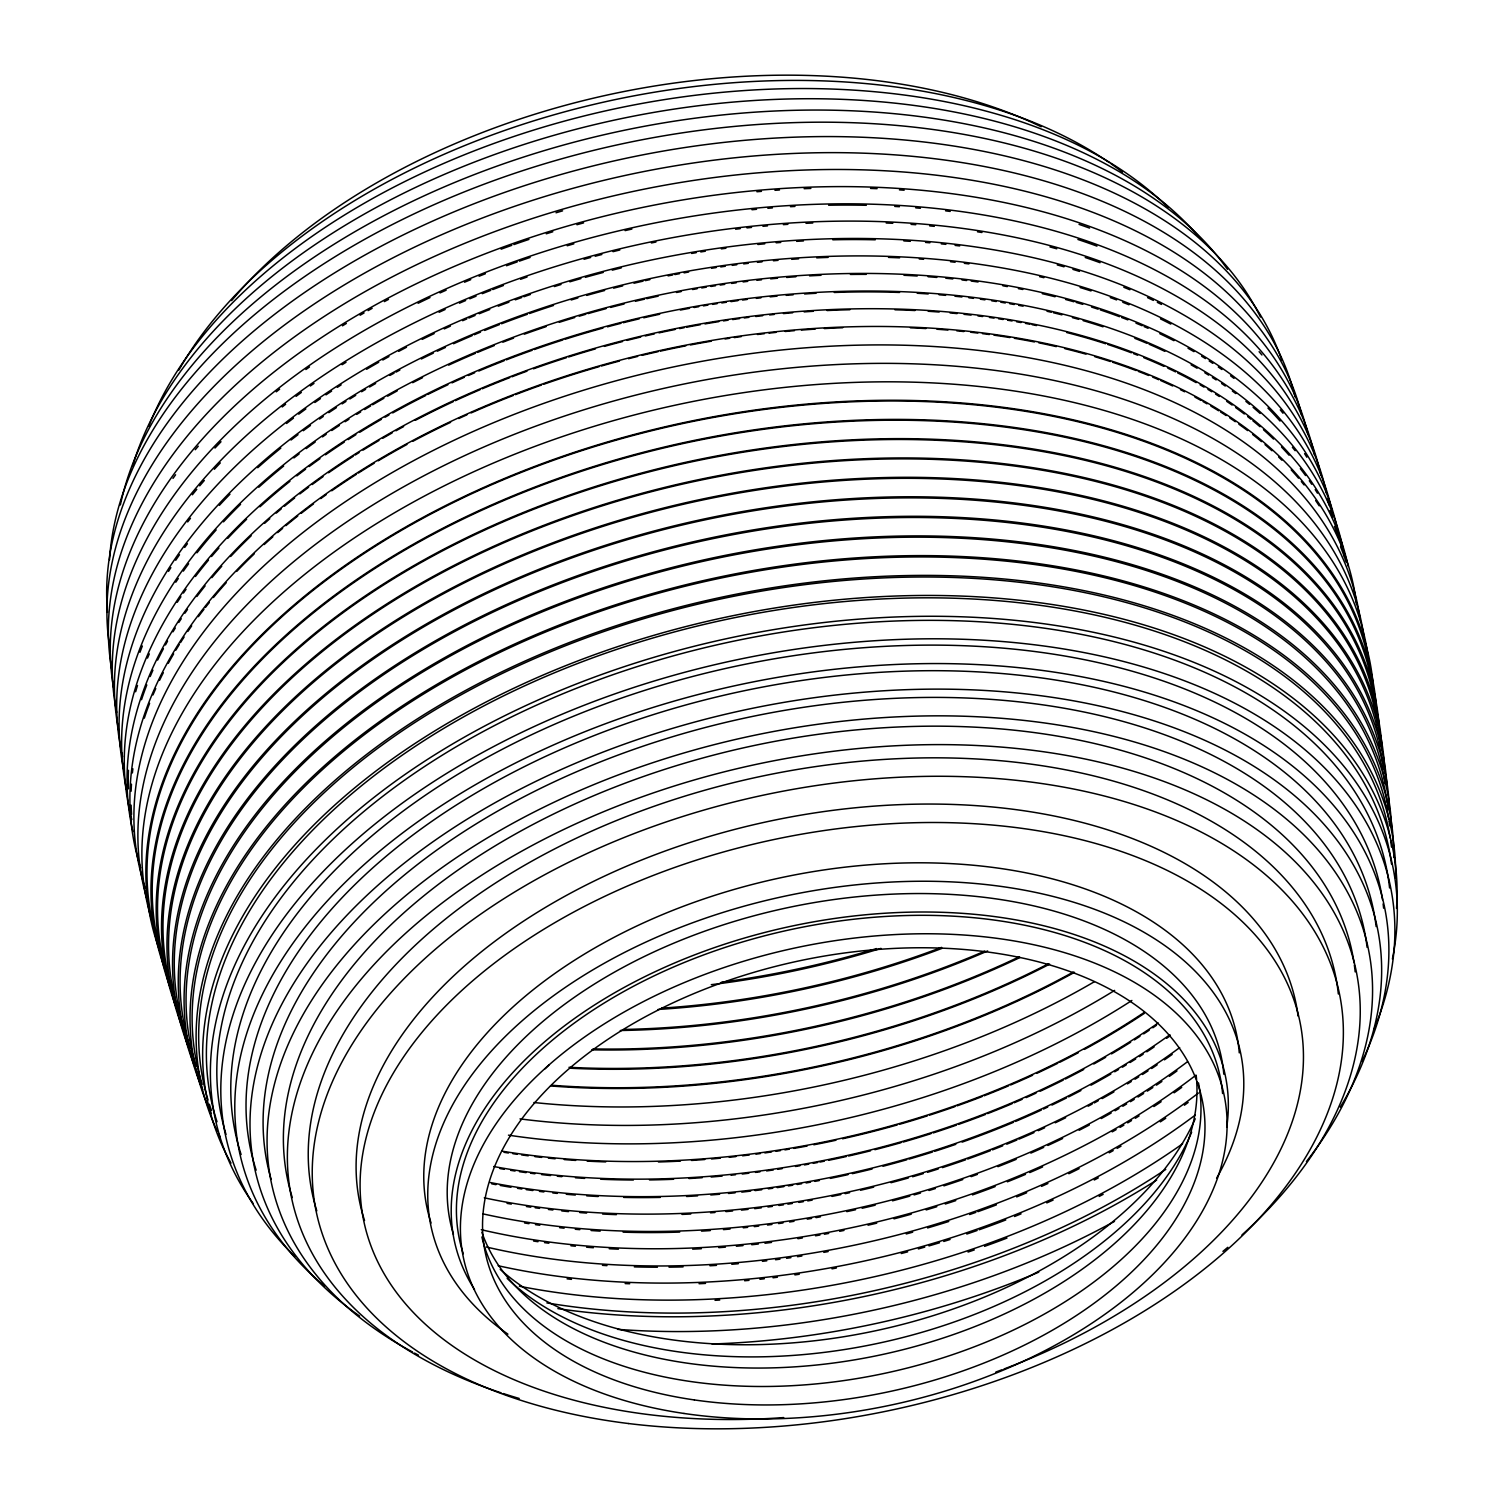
<?xml version="1.0" encoding="UTF-8"?>
<svg xmlns="http://www.w3.org/2000/svg" width="1504" height="1504" viewBox="0 0 1504 1504"><rect width="100%" height="100%" fill="white"/><g stroke="black" fill="none" stroke-linecap="round" stroke-linejoin="round"><path stroke-width="1.5" d="M145.268 888.206A623.07 374.101 -12.2 0 1 664.467 368.875A623.07 374.101 -12.2 0 1 1360.142 619.911M1094.31 981.755A598.667 359.456 -12.2 0 1 533.939 1102.507M146.602 898.038A623.07 374.101 -12.2 0 1 676.123 385.663A623.07 374.101 -12.2 0 1 1364.203 638.768M1114.633 990.403A598.667 359.456 -12.2 0 1 520.008 1118.882M152.882 923.964A623.07 374.101 -12.2 0 1 675.634 405.084A623.07 374.101 -12.2 0 1 1368.471 659.504M1131.892 1000.461A598.667 359.456 -12.2 0 1 508.465 1135.163M1165.732 1169.416A574.19 344.754 -12.2 0 1 546.892 1302.915M179.427 1014.542A616.245 370.003 -12.2 0 1 690.919 502.543A616.245 370.003 -12.2 0 1 1380.785 746.21M188.564 1047.235A616.245 370.003 -12.2 0 1 701.315 519.594A616.245 370.003 -12.2 0 1 1387.045 787.588M192.117 1055.62A616.245 370.003 -12.2 0 1 189.429 1049.341M1188.141 1102.47A589.361 353.872 -12.2 0 1 1184.4 1105.214M1165.732 1118.262A589.361 353.872 -12.2 0 1 1160.317 1121.871M1120.988 1146.18A589.361 353.872 -12.2 0 1 1117.096 1148.398M1113.186 1150.616A589.361 353.872 -12.2 0 1 1109.256 1152.797M1079.139 1168.664A589.361 353.872 -12.2 0 1 1068.855 1173.722M1047.912 1183.516A589.361 353.872 -12.2 0 1 1041.539 1186.355M1026.706 1192.766A589.361 353.872 -12.2 0 1 1016.685 1196.902M996.438 1204.854A589.361 353.872 -12.2 0 1 977.938 1211.641M975.87 1212.356A589.361 353.872 -12.2 0 1 969.648 1214.536M948.742 1221.474A589.361 353.872 -12.2 0 1 927.592 1227.941M912.665 1232.19A589.361 353.872 -12.2 0 1 906.235 1233.957M828.159 1251.572A589.361 353.872 -12.2 0 1 823.778 1252.362M801.876 1256.028A589.361 353.872 -12.2 0 1 797.496 1256.686M790.916 1257.664A589.361 353.872 -12.2 0 1 786.536 1258.284M779.956 1259.168A589.361 353.872 -12.2 0 1 775.556 1259.732M766.796 1260.803A589.361 353.872 -12.2 0 1 762.396 1261.311M738.314 1263.717A589.361 353.872 -12.2 0 1 731.771 1264.281M716.487 1265.372A589.361 353.872 -12.2 0 1 709.963 1265.766M683.042 1266.894A589.361 353.872 -12.2 0 1 669.036 1267.158M657.417 1267.214A589.361 353.872 -12.2 0 1 634.331 1266.876M606.977 1265.635A589.361 353.872 -12.2 0 1 602.446 1265.334M1195.812 1075.266A589.361 353.872 -12.2 0 1 481.299 1229.708M1182.614 1143.773A582.988 350.037 -12.2 0 1 519.312 1286.202M211.312 1113.505A610.643 366.638 -12.2 0 1 714.005 578.232A610.643 366.638 -12.2 0 1 1393.738 857.355M1387.572 804.847A610.643 366.638 -12.2 0 1 1388.154 809.321M196.14 1066.355A610.643 366.638 -12.2 0 1 705.489 560.766A610.643 366.638 -12.2 0 1 1387.252 802.628M1103.146 1194.345A585.244 351.391 -12.2 0 1 1099.161 1196.451M1006.966 1238.074A585.244 351.391 -12.2 0 1 984.556 1246.346M974.272 1249.937A585.244 351.391 -12.2 0 1 968.05 1252.042M719.72 1300.039A585.244 351.391 -12.2 0 1 715.039 1300.302M1195.323 1115.028A585.244 351.391 -12.2 0 1 498.162 1265.729M202.626 1089.422A612.636 367.841 -12.2 0 1 706.109 559.394A612.636 367.841 -12.2 0 1 1391.576 827.294M190.2 1048.382A612.636 367.841 -12.2 0 1 701.221 541.158A612.636 367.841 -12.2 0 1 1385.222 783.791M1098.296 1177.895A587.368 352.669 -12.2 0 1 1094.273 1180.001M1053.12 1200.06A587.368 352.669 -12.2 0 1 1046.784 1202.899M1021.066 1213.86A587.368 352.669 -12.2 0 1 1014.542 1216.492M1005.8 1219.932A587.368 352.669 -12.2 0 1 979.217 1229.746M977.149 1230.479A587.368 352.669 -12.2 0 1 966.79 1234.032M950.077 1239.484A587.368 352.669 -12.2 0 1 943.76 1241.458M939.549 1242.755A587.368 352.669 -12.2 0 1 928.983 1245.895M924.734 1247.117A587.368 352.669 -12.2 0 1 918.361 1248.922M907.683 1251.836A587.368 352.669 -12.2 0 1 901.253 1253.528M836.356 1268.022A587.368 352.669 -12.2 0 1 831.994 1268.831M799.244 1274.264A587.368 352.669 -12.2 0 1 794.883 1274.903M777.399 1277.234A587.368 352.669 -12.2 0 1 773.018 1277.78M764.276 1278.776A587.368 352.669 -12.2 0 1 759.915 1279.265M749.011 1280.355A587.368 352.669 -12.2 0 1 744.649 1280.75M705.526 1283.42A587.368 352.669 -12.2 0 1 699.059 1283.72M629.687 1283.758A587.368 352.669 -12.2 0 1 625.138 1283.57M571.464 1279.359A587.368 352.669 -12.2 0 1 567.083 1278.851M1198.387 1093.051A587.368 352.669 -12.2 0 1 486.3 1246.985M199.675 1077.729A614.516 368.969 -12.2 0 1 698.213 540.669A614.516 368.969 -12.2 0 1 1389.489 810.844M1383.06 764.991A614.516 368.969 -12.2 0 1 1383.699 769.484M185.105 1032.552A614.516 368.969 -12.2 0 1 693.306 522.433A614.516 368.969 -12.2 0 1 1382.721 762.754M1181.693 1087.411A591.241 354.982 -12.2 0 1 1174.079 1092.825M1161.144 1101.718A591.241 354.982 -12.2 0 1 1153.888 1106.53M1139.054 1115.949A591.241 354.982 -12.2 0 1 1135.294 1118.28M1131.497 1120.574A591.241 354.982 -12.2 0 1 1127.699 1122.868M1123.864 1125.142A591.241 354.982 -12.2 0 1 1119.991 1127.398M1116.118 1129.636A591.241 354.982 -12.2 0 1 1112.208 1131.854M1042.629 1166.916A591.241 354.982 -12.2 0 1 1029.789 1172.556M1025.465 1174.398A591.241 354.982 -12.2 0 1 1007.379 1181.824M995.159 1186.581A591.241 354.982 -12.2 0 1 972.486 1194.909M955.792 1200.606A591.241 354.982 -12.2 0 1 945.264 1204.027M936.823 1206.697A591.241 354.982 -12.2 0 1 926.182 1209.912M911.236 1214.198A591.241 354.982 -12.2 0 1 894.015 1218.842M876.719 1223.166A591.241 354.982 -12.2 0 1 868.015 1225.196M844.026 1230.422A591.241 354.982 -12.2 0 1 839.646 1231.306M828.704 1233.43A591.241 354.982 -12.2 0 1 824.305 1234.239M819.924 1235.028A591.241 354.982 -12.2 0 1 815.525 1235.799M802.346 1237.999A591.241 354.982 -12.2 0 1 797.947 1238.694M771.552 1242.417A591.241 354.982 -12.2 0 1 764.953 1243.244M758.354 1244.015A591.241 354.982 -12.2 0 1 751.756 1244.729M742.976 1245.613A591.241 354.982 -12.2 0 1 736.377 1246.233M725.417 1247.154A591.241 354.982 -12.2 0 1 718.856 1247.643M701.372 1248.715A591.241 354.982 -12.2 0 1 692.667 1249.128M618.388 1249.166A591.241 354.982 -12.2 0 1 609.233 1248.734M593.366 1247.737A591.241 354.982 -12.2 0 1 586.598 1247.211M575.393 1246.214A591.241 354.982 -12.2 0 1 570.937 1245.782M548.866 1243.225A591.241 354.982 -12.2 0 1 544.504 1242.624M537.981 1241.702A591.241 354.982 -12.2 0 1 533.638 1241.063M1187.521 1061.692A591.241 354.982 -12.2 0 1 482.991 1213.878M183.883 1031.33A617.862 370.98 -12.2 0 1 698.965 499.798A617.862 370.98 -12.2 0 1 1384.827 773.451M187.53 1039.715A617.862 370.98 -12.2 0 1 184.766 1033.436M1378.378 727.466A617.862 370.98 -12.2 0 1 1379.3 734.234M171.87 989.933A617.862 370.98 -12.2 0 1 690.411 482.333A617.862 370.98 -12.2 0 1 1378.021 725.21M1176.993 1070.923A592.971 356.034 -12.2 0 1 1169.341 1076.356M1161.878 1081.489A592.971 356.034 -12.2 0 1 1156.463 1085.136M1152.835 1087.542A592.971 356.034 -12.2 0 1 1147.308 1091.133M1143.604 1093.502A592.971 356.034 -12.2 0 1 1138.002 1097.036M1134.242 1099.368A592.971 356.034 -12.2 0 1 1130.463 1101.68M1126.646 1103.974A592.971 356.034 -12.2 0 1 1122.811 1106.267M1118.938 1108.542A592.971 356.034 -12.2 0 1 1115.066 1110.779M1111.155 1113.016A592.971 356.034 -12.2 0 1 1101.285 1118.544M1089.291 1125.011A592.971 356.034 -12.2 0 1 1079.12 1130.294M1062.614 1138.509A592.971 356.034 -12.2 0 1 1047.912 1145.446M1043.682 1147.383A592.971 356.034 -12.2 0 1 1030.842 1153.098M1016.196 1159.34A592.971 356.034 -12.2 0 1 997.942 1166.672M977.374 1174.398A592.971 356.034 -12.2 0 1 971.152 1176.636M962.804 1179.55A592.971 356.034 -12.2 0 1 943.892 1185.866M935.413 1188.536A592.971 356.034 -12.2 0 1 929.04 1190.491M920.486 1193.048A592.971 356.034 -12.2 0 1 914.075 1194.909M909.788 1196.131A592.971 356.034 -12.2 0 1 892.53 1200.812M875.178 1205.193A592.971 356.034 -12.2 0 1 862.112 1208.257M855.55 1209.742A592.971 356.034 -12.2 0 1 846.808 1211.622M820.451 1216.83A592.971 356.034 -12.2 0 1 816.052 1217.62M811.652 1218.409A592.971 356.034 -12.2 0 1 807.234 1219.161M794.018 1221.304A592.971 356.034 -12.2 0 1 789.6 1221.981M782.982 1222.94A592.971 356.034 -12.2 0 1 778.564 1223.579M771.947 1224.463A592.971 356.034 -12.2 0 1 767.529 1225.046M758.712 1226.117A592.971 356.034 -12.2 0 1 754.294 1226.625M747.676 1227.358A592.971 356.034 -12.2 0 1 743.277 1227.809M730.06 1229.05A592.971 356.034 -12.2 0 1 723.462 1229.614M710.302 1230.573A592.971 356.034 -12.2 0 1 701.522 1231.118M679.695 1232.077A592.971 356.034 -12.2 0 1 623.126 1232.152M600.19 1231.118A592.971 356.034 -12.2 0 1 591.091 1230.516M579.792 1229.652A592.971 356.034 -12.2 0 1 575.299 1229.257M564.113 1228.166A592.971 356.034 -12.2 0 1 559.657 1227.696M539.823 1225.252A592.971 356.034 -12.2 0 1 535.443 1224.632M528.938 1223.673A592.971 356.034 -12.2 0 1 524.614 1222.996M1179.681 1047.611A592.971 356.034 -12.2 0 1 484.307 1197.823M178.468 1013.282A619.347 371.864 -12.2 0 1 691.107 481.28A619.347 371.864 -12.2 0 1 1382.12 750.214M167.752 976.209A619.347 371.864 -12.2 0 1 688.08 462.612A619.347 371.864 -12.2 0 1 1376.48 713.253M1172.18 1054.417A594.588 357.012 -12.2 0 1 1164.472 1059.831M1157.14 1064.851A594.588 357.012 -12.2 0 1 1151.688 1068.498M1148.022 1070.904A594.588 357.012 -12.2 0 1 1142.476 1074.495M1138.754 1076.864A594.588 357.012 -12.2 0 1 1135.012 1079.214M1131.234 1081.564A594.588 357.012 -12.2 0 1 1127.436 1083.876M1113.938 1091.885A594.588 357.012 -12.2 0 1 1102.169 1098.578M1098.183 1100.778A594.588 357.012 -12.2 0 1 1094.198 1102.977M1092.186 1104.049A594.588 357.012 -12.2 0 1 1088.163 1106.211M1065.659 1117.754A594.588 357.012 -12.2 0 1 1055.225 1122.811M1044.66 1127.774A594.588 357.012 -12.2 0 1 1038.286 1130.688M1034 1132.606A594.588 357.012 -12.2 0 1 1018.885 1139.167M1016.873 1140.013A594.588 357.012 -12.2 0 1 1006.778 1144.187M1002.717 1145.822A594.588 357.012 -12.2 0 1 992.508 1149.846M990.459 1150.635A594.588 357.012 -12.2 0 1 967.692 1159.039M965.606 1159.791A594.588 357.012 -12.2 0 1 942.463 1167.612M938.233 1168.965A594.588 357.012 -12.2 0 1 927.592 1172.293M923.324 1173.59A594.588 357.012 -12.2 0 1 912.608 1176.748M908.303 1177.989A594.588 357.012 -12.2 0 1 891.026 1182.708M873.655 1187.145A594.588 357.012 -12.2 0 1 860.551 1190.247M849.591 1192.71A594.588 357.012 -12.2 0 1 845.21 1193.668M840.811 1194.59A594.588 357.012 -12.2 0 1 832.013 1196.394M812.179 1200.136A594.588 357.012 -12.2 0 1 807.761 1200.925M803.343 1201.677A594.588 357.012 -12.2 0 1 798.925 1202.41M792.288 1203.482A594.588 357.012 -12.2 0 1 787.852 1204.159M783.434 1204.836A594.588 357.012 -12.2 0 1 779.016 1205.475M772.379 1206.415A594.588 357.012 -12.2 0 1 767.942 1206.998M761.306 1207.844A594.588 357.012 -12.2 0 1 754.67 1208.652M748.033 1209.404A594.588 357.012 -12.2 0 1 741.397 1210.118M732.58 1211.002A594.588 357.012 -12.2 0 1 725.943 1211.604M714.926 1212.506A594.588 357.012 -12.2 0 1 710.527 1212.826M690.75 1214.01A594.588 357.012 -12.2 0 1 682.008 1214.405M616.414 1214.63A594.588 357.012 -12.2 0 1 602.596 1214.029M586.598 1213.07A594.588 357.012 -12.2 0 1 579.792 1212.562M568.512 1211.604A594.588 357.012 -12.2 0 1 561.782 1210.946M552.852 1209.987A594.588 357.012 -12.2 0 1 548.415 1209.479M539.579 1208.37A594.588 357.012 -12.2 0 1 535.18 1207.787M530.818 1207.167A594.588 357.012 -12.2 0 1 526.438 1206.528M511.322 1204.102A594.588 357.012 -12.2 0 1 507.036 1203.369M1169.924 1034.714A594.588 357.012 -12.2 0 1 489.947 1182.464M172.321 993.091A620.701 372.691 -12.2 0 1 686.933 462.029A620.701 372.691 -12.2 0 1 1379.356 729.271M163.146 960.285A620.701 372.691 -12.2 0 1 678.323 444.601A620.701 372.691 -12.2 0 1 1373.19 690.016M1170.15 1035.805A596.073 357.896 -12.2 0 1 1166.634 1038.305M1154.113 1046.953A596.073 357.896 -12.2 0 1 1146.819 1051.822M1143.134 1054.229A596.073 357.896 -12.2 0 1 1139.412 1056.616M1135.689 1058.985A596.073 357.896 -12.2 0 1 1130.03 1062.52M1126.233 1064.87A596.073 357.896 -12.2 0 1 1122.416 1067.182M1118.562 1069.494A596.073 357.896 -12.2 0 1 1114.708 1071.788M1110.817 1074.063A596.073 357.896 -12.2 0 1 1091.02 1085.174M1080.906 1090.55A596.073 357.896 -12.2 0 1 1068.611 1096.886M1066.543 1097.92A596.073 357.896 -12.2 0 1 1051.935 1105.064M1047.724 1107.057A596.073 357.896 -12.2 0 1 1043.494 1109.05M1041.37 1110.027A596.073 357.896 -12.2 0 1 1015.52 1121.439M1013.508 1122.304A596.073 357.896 -12.2 0 1 962.109 1142.119M955.811 1144.318A596.073 357.896 -12.2 0 1 934.661 1151.331M932.536 1152.008A596.073 357.896 -12.2 0 1 908.961 1159.133M906.818 1159.753A596.073 357.896 -12.2 0 1 882.998 1166.258M872.094 1169.003A596.073 357.896 -12.2 0 1 852.392 1173.665M847.993 1174.643A596.073 357.896 -12.2 0 1 830.377 1178.384M819.342 1180.546A596.073 357.896 -12.2 0 1 814.924 1181.373M810.506 1182.182A596.073 357.896 -12.2 0 1 806.069 1182.971M801.632 1183.742A596.073 357.896 -12.2 0 1 797.214 1184.494M792.777 1185.227A596.073 357.896 -12.2 0 1 788.34 1185.923M783.904 1186.618A596.073 357.896 -12.2 0 1 777.248 1187.615M772.812 1188.254A596.073 357.896 -12.2 0 1 768.375 1188.856M761.738 1189.739A596.073 357.896 -12.2 0 1 755.083 1190.585M750.646 1191.112A596.073 357.896 -12.2 0 1 741.773 1192.127M735.118 1192.822A596.073 357.896 -12.2 0 1 728.481 1193.462M719.626 1194.251A596.073 357.896 -12.2 0 1 710.79 1194.966M697.574 1195.868A596.073 357.896 -12.2 0 1 686.557 1196.488M660.294 1197.41A596.073 357.896 -12.2 0 1 623.652 1197.41M598.178 1196.507A596.073 357.896 -12.2 0 1 586.71 1195.849M575.318 1195.041A596.073 357.896 -12.2 0 1 566.256 1194.27M557.27 1193.405A596.073 357.896 -12.2 0 1 552.776 1192.954M543.865 1191.939A596.073 357.896 -12.2 0 1 539.428 1191.394M532.811 1190.529A596.073 357.896 -12.2 0 1 526.212 1189.626M521.85 1188.987A596.073 357.896 -12.2 0 1 517.489 1188.329M510.984 1187.276A596.073 357.896 -12.2 0 1 500.23 1185.434M495.963 1184.644A596.073 357.896 -12.2 0 1 491.714 1183.836M1158.193 1022.983A596.073 357.896 -12.2 0 1 493.688 1166.521M167.997 977.092A621.942 373.424 -12.2 0 1 679.094 443.661A621.942 373.424 -12.2 0 1 1376.442 708.346M157.262 939.944A621.942 373.424 -12.2 0 1 676.029 425.012A621.942 373.424 -12.2 0 1 1370.426 671.329M1156.426 1025.314A597.445 358.704 -12.2 0 1 1152.816 1027.777M1149.188 1030.24A597.445 358.704 -12.2 0 1 1143.698 1033.887M1139.994 1036.294A597.445 358.704 -12.2 0 1 1134.411 1039.884M1130.651 1042.253A597.445 358.704 -12.2 0 1 1111.512 1053.89M1105.647 1057.312A597.445 358.704 -12.2 0 1 1093.765 1064.005M1083.726 1069.476A597.445 358.704 -12.2 0 1 1065.302 1079.064M1063.234 1080.098A597.445 358.704 -12.2 0 1 1040.129 1091.246M1036.03 1093.126A597.445 358.704 -12.2 0 1 1026.123 1097.6M1022.137 1099.349A597.445 358.704 -12.2 0 1 1014.11 1102.808M1012.098 1103.673A597.445 358.704 -12.2 0 1 987.639 1113.599M985.59 1114.408A597.445 358.704 -12.2 0 1 958.556 1124.39M956.45 1125.124A597.445 358.704 -12.2 0 1 933.176 1132.944M931.051 1133.621A597.445 358.704 -12.2 0 1 903.152 1142.062M900.99 1142.683A597.445 358.704 -12.2 0 1 874.896 1149.695M870.534 1150.804A597.445 358.704 -12.2 0 1 848.594 1156.012M846.395 1156.501A597.445 358.704 -12.2 0 1 828.742 1160.28M824.324 1161.182A597.445 358.704 -12.2 0 1 819.906 1162.047M817.687 1162.479A597.445 358.704 -12.2 0 1 813.25 1163.325M808.814 1164.134A597.445 358.704 -12.2 0 1 804.396 1164.942M799.94 1165.732A597.445 358.704 -12.2 0 1 795.503 1166.484M782.174 1168.646A597.445 358.704 -12.2 0 1 777.737 1169.322M773.282 1169.98A597.445 358.704 -12.2 0 1 766.626 1170.939M759.952 1171.842A597.445 358.704 -12.2 0 1 755.497 1172.406M748.842 1173.233A597.445 358.704 -12.2 0 1 742.168 1174.022M735.494 1174.737A597.445 358.704 -12.2 0 1 731.057 1175.207M722.183 1176.072A597.445 358.704 -12.2 0 1 711.11 1177.012M702.255 1177.688A597.445 358.704 -12.2 0 1 689.001 1178.534M673.585 1179.268A597.445 358.704 -12.2 0 1 649.502 1179.926M633.372 1180.001A597.445 358.704 -12.2 0 1 600.735 1179.23M584.605 1178.384A597.445 358.704 -12.2 0 1 575.449 1177.782M561.819 1176.673A597.445 358.704 -12.2 0 1 557.288 1176.241M550.539 1175.564A597.445 358.704 -12.2 0 1 541.59 1174.586M534.916 1173.778A597.445 358.704 -12.2 0 1 530.498 1173.214M526.08 1172.631A597.445 358.704 -12.2 0 1 519.482 1171.691M515.101 1171.033A597.445 358.704 -12.2 0 1 510.758 1170.356M504.254 1169.304A597.445 358.704 -12.2 0 1 499.93 1168.57M1144.356 1012.342A597.445 358.704 -12.2 0 1 501.904 1151.124M160.402 952.54A623.07 374.101 -12.2 0 1 676.8 424.147A623.07 374.101 -12.2 0 1 1373.208 685.147M1144.168 1013.47A598.667 359.456 -12.2 0 1 1084.44 1049.397M1078.368 1052.668A598.667 359.456 -12.2 0 1 1059.869 1062.219M1057.782 1063.253A598.667 359.456 -12.2 0 1 1036.707 1073.386M1032.609 1075.266A598.667 359.456 -12.2 0 1 1010.632 1084.986M1008.62 1085.832A598.667 359.456 -12.2 0 1 984.124 1095.796M982.056 1096.585A598.667 359.456 -12.2 0 1 957.07 1105.854M954.965 1106.606A598.667 359.456 -12.2 0 1 929.547 1115.16M927.404 1115.855A598.667 359.456 -12.2 0 1 899.448 1124.315M897.286 1124.917A598.667 359.456 -12.2 0 1 842.578 1138.772M835.942 1140.239A598.667 359.456 -12.2 0 1 813.814 1144.77M807.14 1146.029A598.667 359.456 -12.2 0 1 793.811 1148.398M789.356 1149.15A598.667 359.456 -12.2 0 1 784.9 1149.883M780.463 1150.598A598.667 359.456 -12.2 0 1 776.008 1151.293M771.552 1151.951A598.667 359.456 -12.2 0 1 764.859 1152.929M760.404 1153.549A598.667 359.456 -12.2 0 1 755.948 1154.151M749.274 1154.997A598.667 359.456 -12.2 0 1 742.581 1155.805M735.907 1156.576A598.667 359.456 -12.2 0 1 729.233 1157.29M720.341 1158.174A598.667 359.456 -12.2 0 1 711.448 1158.964M704.793 1159.509A598.667 359.456 -12.2 0 1 691.502 1160.449M680.447 1161.088A598.667 359.456 -12.2 0 1 658.432 1161.972M605.698 1161.896A598.667 359.456 -12.2 0 1 587.143 1161.107M575.656 1160.411A598.667 359.456 -12.2 0 1 564.226 1159.565M555.145 1158.776A598.667 359.456 -12.2 0 1 548.358 1158.118M541.628 1157.403A598.667 359.456 -12.2 0 1 534.916 1156.632M528.242 1155.805A598.667 359.456 -12.2 0 1 521.587 1154.922M517.188 1154.32A598.667 359.456 -12.2 0 1 512.789 1153.662M508.408 1153.004A598.667 359.456 -12.2 0 1 504.066 1152.308M1198.481 1082.918A366.506 220.054 -12.2 0 1 885.555 1373.133A366.506 220.054 -12.2 0 1 481.9 1236.965M545.106 1068.799A366.506 220.054 -12.2 0 1 548.922 1065.02M463.27 1253.734A388.953 233.534 -12.2 0 1 793.567 928.983A388.953 233.534 -12.2 0 1 1222.583 1093.521M453.456 1234.37A394.236 236.711 -12.2 0 1 790.841 907.006A394.236 236.711 -12.2 0 1 1223.805 1074.194M474.493 1289.473A394.236 236.711 -12.2 0 1 790.126 926.464A394.236 236.711 -12.2 0 1 1226.7 1127.304M1195.229 1118.769A388.314 233.158 -12.2 0 1 877.415 1330.363A388.314 233.158 -12.2 0 1 500.23 1269.432M316.799 1210.889A523.091 314.073 -12.2 0 1 760.592 776.44A523.091 314.073 -12.2 0 1 1338.334 993.975M431.065 1222.996A413.976 248.555 -12.2 0 1 782.945 877.283A413.976 248.555 -12.2 0 1 1239.277 1052.875M507.901 1334.142A413.976 248.555 -12.2 0 1 780.802 897.042A413.976 248.555 -12.2 0 1 1216.586 1178.215M1196.169 1075.322A366.506 220.054 -12.2 0 1 1196.564 1079.496M1196.714 1081.602A366.506 220.054 -12.2 0 1 879.088 1355.217A366.506 220.054 -12.2 0 1 481.825 1232.19M364.532 1220.477A478.592 287.358 -12.2 0 1 765.047 822.143A478.592 287.358 -12.2 0 1 1298.084 1016.084M783.697 1417.576A478.592 287.358 -12.2 0 1 410.611 1046.991A478.592 287.358 -12.2 0 1 1180.527 877.283A478.592 287.358 -12.2 0 1 1003.995 1368.997M1001.965 1369.768A478.592 287.358 -12.2 0 1 995.855 1372.043M1191.657 1132.155A378.2 227.085 -12.2 0 1 878.261 1343.279A378.2 227.085 -12.2 0 1 507.168 1278.4M1354.352 965.042A544.279 326.8 -12.2 0 1 1355.179 971.885M292.284 1197.56A544.279 326.8 -12.2 0 1 746.586 747.15A544.279 326.8 -12.2 0 1 1354.032 962.767M501.039 1392.817A544.279 326.8 -12.2 0 1 398.71 939.662A544.279 326.8 -12.2 0 1 1155.448 778.395A544.279 326.8 -12.2 0 1 1241.966 1234.934M1227.809 1247.305A544.279 326.8 -12.2 0 1 1222.94 1251.366M519.2 1398.457A544.279 326.8 -12.2 0 1 503.276 1393.55M412.566 1352.021A560.823 336.727 -12.2 0 1 403.128 897.832A560.823 336.727 -12.2 0 1 1134.467 741.98A560.823 336.727 -12.2 0 1 1306.412 1161.558M418.469 1355.142A560.823 336.727 -12.2 0 1 414.521 1353.074M271.152 1179.437A560.823 336.727 -12.2 0 1 748.541 717.258A560.823 336.727 -12.2 0 1 1367.098 947.351M324.488 1286.014A585.488 351.541 -12.2 0 1 737.411 685.185A585.488 351.541 -12.2 0 1 1362.022 1061.523M1383.116 903.904A585.488 351.541 -12.2 0 1 1383.624 908.209M241.11 1154.564A585.488 351.541 -12.2 0 1 727.071 668.133A585.488 351.541 -12.2 0 1 1382.496 899.636M226.014 1134.392A595.603 357.614 -12.2 0 1 732.392 641.437A595.603 357.614 -12.2 0 1 1389.583 887.98M294.859 1256.46A595.603 357.614 -12.2 0 1 738.201 659.504A595.603 357.614 -12.2 0 1 1373.641 1030.108M1038.756 1272.177A565.297 339.415 -12.2 0 1 712.069 1343.993M253.255 1203.614A602.145 361.543 -12.2 0 1 728.838 638.185A602.145 361.543 -12.2 0 1 1392.403 959.007M217.008 1121.758A602.145 361.543 -12.2 0 1 720.397 620.701A602.145 361.543 -12.2 0 1 1391.501 863.973M1156.651 1180.057A580.093 348.308 -12.2 0 1 557.871 1308.63M217.328 1131.346A608.518 365.359 -12.2 0 1 720.078 597.539A608.518 365.359 -12.2 0 1 1395.599 878.336M220.317 1137.456A608.518 365.359 -12.2 0 1 218.306 1133.377M1389.151 821.466A608.518 365.359 -12.2 0 1 1389.79 825.922M202.175 1084.29A608.518 365.359 -12.2 0 1 707.933 580.864A608.518 365.359 -12.2 0 1 1388.812 819.266M111.954 670.709A608.518 365.378 -12.2 0 1 631.962 191.704A608.518 365.378 -12.2 0 1 1301.618 414.822M231.578 300.593A523.091 314.073 -12.2 0 1 1041.182 126.75M178.863 370.078A544.279 326.8 -12.2 0 1 605.454 101.727A544.279 326.8 -12.2 0 1 1109.388 162.639M1111.061 163.786A544.279 326.8 -12.2 0 1 1122.454 172.095M148.727 426.384A560.823 336.727 -12.2 0 1 614.309 108.946A560.823 336.727 -12.2 0 1 1168.157 207.496M120.358 504.968A585.488 351.541 -12.2 0 1 620.964 130.98A585.488 351.541 -12.2 0 1 1227.527 269.348M109.529 559.808A595.603 357.614 -12.2 0 1 625.495 143.106A595.603 357.614 -12.2 0 1 1260.502 317.062M107.517 612.41A602.145 361.543 -12.2 0 1 625.119 158.484A602.145 361.543 -12.2 0 1 1281.822 360.246M1074.514 972.298A598.667 359.456 -12.2 0 1 550.539 1085.944M140.68 867.94A623.07 374.101 -12.2 0 1 658.978 350.752A623.07 374.101 -12.2 0 1 1355.63 597.746M1355.969 600.002A623.07 374.101 -12.2 0 1 1356.552 604.533M1049.623 964.139A597.445 358.704 -12.2 0 1 569.866 1068.197M1073.348 972.016A597.445 358.704 -12.2 0 1 552.137 1085.268M131.562 814.378A621.942 373.424 -12.2 0 1 131.111 805.148M131.13 791.198A621.942 373.424 -12.2 0 1 131.45 784.186M132.39 772.962A621.942 373.424 -12.2 0 1 132.878 768.788M144.309 718.179A621.942 373.424 -12.2 0 1 149.592 703.364M152.994 694.904A621.942 373.424 -12.2 0 1 155.739 688.569M159.537 680.353A621.942 373.424 -12.2 0 1 163.278 672.758M168.279 663.32A621.942 373.424 -12.2 0 1 173.618 653.902M175.855 650.142A621.942 373.424 -12.2 0 1 179.296 644.502M180.48 642.64A621.942 373.424 -12.2 0 1 184.09 637.038M187.812 631.454A621.942 373.424 -12.2 0 1 191.685 625.871M198.359 616.64A621.942 373.424 -12.2 0 1 203.961 609.289M205.39 607.466A621.942 373.424 -12.2 0 1 209.357 602.484M213.418 597.52A621.942 373.424 -12.2 0 1 226.164 582.781M236.673 571.445A621.942 373.424 -12.2 0 1 254.157 553.942M264.196 544.542A621.942 373.424 -12.2 0 1 272.826 536.815M277.676 532.604A621.942 373.424 -12.2 0 1 282.602 528.412M285.91 525.648A621.942 373.424 -12.2 0 1 297.754 516.022M301.214 513.315A621.942 373.424 -12.2 0 1 313.528 503.896M320.728 498.614A621.942 373.424 -12.2 0 1 326.199 494.666M331.745 490.774A621.942 373.424 -12.2 0 1 356.429 474.268M358.384 473.027A621.942 373.424 -12.2 0 1 374.176 463.232M378.181 460.826A621.942 373.424 -12.2 0 1 406.945 444.47M412.754 441.349A621.942 373.424 -12.2 0 1 450.598 422.342M458.758 418.544A621.942 373.424 -12.2 0 1 466.973 414.784M471.109 412.942A621.942 373.424 -12.2 0 1 513.315 395.458M515.458 394.631A621.942 373.424 -12.2 0 1 541.459 385.043M543.64 384.291A621.942 373.424 -12.2 0 1 599.137 366.656M601.393 366.017A621.942 373.424 -12.2 0 1 619.46 361.054M628.54 358.704A621.942 373.424 -12.2 0 1 637.64 356.429M642.208 355.32A621.942 373.424 -12.2 0 1 658.207 351.616M660.5 351.109A621.942 373.424 -12.2 0 1 685.805 345.845M690.411 344.961A621.942 373.424 -12.2 0 1 711.185 341.22M725.06 338.983A621.942 373.424 -12.2 0 1 729.684 338.268M734.309 337.592A621.942 373.424 -12.2 0 1 741.265 336.595M757.471 334.49A621.942 373.424 -12.2 0 1 764.408 333.662M769.033 333.136A621.942 373.424 -12.2 0 1 775.97 332.384M785.201 331.482A621.942 373.424 -12.2 0 1 794.45 330.654M801.369 330.09A621.942 373.424 -12.2 0 1 815.168 329.113M824.361 328.568A621.942 373.424 -12.2 0 1 842.672 327.74M910.428 327.816A621.942 373.424 -12.2 0 1 925.975 328.549M936.992 329.244A621.942 373.424 -12.2 0 1 947.934 330.072M956.826 330.842A621.942 373.424 -12.2 0 1 963.857 331.538M970.87 332.271A621.942 373.424 -12.2 0 1 977.844 333.08M982.469 333.644A621.942 373.424 -12.2 0 1 989.369 334.527M993.975 335.166A621.942 373.424 -12.2 0 1 1009.898 337.554M1014.392 338.306A621.942 373.424 -12.2 0 1 1034.47 341.953M1038.869 342.837A621.942 373.424 -12.2 0 1 1056.297 346.616M1064.888 348.646A621.942 373.424 -12.2 0 1 1085.982 354.154M1094.818 356.692A621.942 373.424 -12.2 0 1 1110.347 361.505M1112.546 362.22A621.942 373.424 -12.2 0 1 1136.122 370.548M1138.227 371.356A621.942 373.424 -12.2 0 1 1148.605 375.455M1152.703 377.128A621.942 373.424 -12.2 0 1 1158.776 379.722M1160.787 380.587A621.942 373.424 -12.2 0 1 1172.669 385.964M1180.433 389.686A621.942 373.424 -12.2 0 1 1184.626 391.773M1194.966 397.131A621.942 373.424 -12.2 0 1 1201.019 400.44M1203.031 401.568A621.942 373.424 -12.2 0 1 1206.998 403.824M1210.908 406.099A621.942 373.424 -12.2 0 1 1218.616 410.761M1220.515 411.946A621.942 373.424 -12.2 0 1 1226.155 415.555M1229.84 417.98A621.942 373.424 -12.2 0 1 1235.292 421.684M1238.864 424.203A621.942 373.424 -12.2 0 1 1247.606 430.576M1252.7 434.506A621.942 373.424 -12.2 0 1 1261.48 441.612M1265.033 444.62A621.942 373.424 -12.2 0 1 1271.952 450.749M1278.626 457.009A621.942 373.424 -12.2 0 1 1281.859 460.186M1291.203 469.887A621.942 373.424 -12.2 0 1 1298.535 478.178M1301.336 481.543A621.942 373.424 -12.2 0 1 1304.1 484.946M1315.643 500.531A621.942 373.424 -12.2 0 1 1319.196 505.852M1340.534 546.704A621.942 373.424 -12.2 0 1 1346.042 561.857M132.935 831.656A621.942 373.424 -12.2 0 1 658.846 332.14A621.942 373.424 -12.2 0 1 1348.11 566.068M1020.032 957.465A596.073 357.896 -12.2 0 1 591.73 1049.811M1048.57 963.707A596.073 357.896 -12.2 0 1 569.001 1067.295M128.423 788.829A620.701 372.691 -12.2 0 1 128.442 770.274M141.508 699.717A620.701 372.691 -12.2 0 1 146.79 684.94M150.193 676.499A620.701 372.691 -12.2 0 1 152.919 670.164M157.638 660.068A620.701 372.691 -12.2 0 1 163.391 648.732M165.44 644.972A620.701 372.691 -12.2 0 1 167.527 641.193M172.979 631.812A620.701 372.691 -12.2 0 1 175.272 628.07M178.788 622.468A620.701 372.691 -12.2 0 1 181.213 618.746M184.936 613.162A620.701 372.691 -12.2 0 1 187.492 609.458M196.836 596.543A620.701 372.691 -12.2 0 1 205.089 585.902M211.857 577.668A620.701 372.691 -12.2 0 1 221.746 566.218M230.638 556.499A620.701 372.691 -12.2 0 1 251.149 535.8M264.591 523.336A620.701 372.691 -12.2 0 1 269.78 518.73M276.247 513.127A620.701 372.691 -12.2 0 1 281.173 508.954M284.5 506.19A620.701 372.691 -12.2 0 1 294.652 497.974M299.841 493.914A620.701 372.691 -12.2 0 1 308.621 487.202M312.193 484.551A620.701 372.691 -12.2 0 1 323.04 476.655M328.568 472.764A620.701 372.691 -12.2 0 1 353.214 456.295M355.151 455.054A620.701 372.691 -12.2 0 1 359.061 452.591M362.99 450.147A620.701 372.691 -12.2 0 1 378.952 440.503M382.693 438.322A620.701 372.691 -12.2 0 1 392.13 432.926M395.947 430.783A620.701 372.691 -12.2 0 1 403.617 426.572M415.292 420.349A620.701 372.691 -12.2 0 1 453.287 401.624M455.336 400.684A620.701 372.691 -12.2 0 1 480.152 389.668M482.239 388.784A620.701 372.691 -12.2 0 1 509.781 377.636M511.924 376.808A620.701 372.691 -12.2 0 1 527.002 371.15M533.506 368.8A620.701 372.691 -12.2 0 1 566.444 357.67M568.662 356.974A620.701 372.691 -12.2 0 1 595.434 348.89M604.42 346.371A620.701 372.691 -12.2 0 1 622.506 341.54M627.055 340.393A620.701 372.691 -12.2 0 1 640.704 337.046M645.254 335.975A620.701 372.691 -12.2 0 1 654.39 333.888M658.978 332.873A620.701 372.691 -12.2 0 1 675.033 329.508M679.62 328.586A620.701 372.691 -12.2 0 1 684.226 327.684M686.52 327.252A620.701 372.691 -12.2 0 1 700.338 324.714M704.962 323.924A620.701 372.691 -12.2 0 1 718.799 321.63M723.424 320.916A620.701 372.691 -12.2 0 1 728.03 320.22M732.655 319.562A620.701 372.691 -12.2 0 1 739.592 318.585M744.217 317.964A620.701 372.691 -12.2 0 1 748.823 317.363M755.76 316.517A620.701 372.691 -12.2 0 1 762.678 315.708M769.616 314.938A620.701 372.691 -12.2 0 1 774.222 314.468M783.434 313.584A620.701 372.691 -12.2 0 1 792.646 312.776M804.151 311.892A620.701 372.691 -12.2 0 1 813.326 311.29M827.068 310.538A620.701 372.691 -12.2 0 1 849.873 309.73M894.974 309.786A620.701 372.691 -12.2 0 1 914.977 310.52M928.212 311.272A620.701 372.691 -12.2 0 1 939.173 312.042M950.058 312.945A620.701 372.691 -12.2 0 1 957.089 313.603M964.102 314.336A620.701 372.691 -12.2 0 1 971.076 315.107M977.995 315.953A620.701 372.691 -12.2 0 1 982.601 316.536M989.482 317.457A620.701 372.691 -12.2 0 1 994.05 318.115M998.581 318.792A620.701 372.691 -12.2 0 1 1003.112 319.506M1007.624 320.22A620.701 372.691 -12.2 0 1 1012.117 320.972M1016.591 321.762A620.701 372.691 -12.2 0 1 1021.047 322.57M1025.484 323.398A620.701 372.691 -12.2 0 1 1029.902 324.244M1032.101 324.676A620.701 372.691 -12.2 0 1 1036.482 325.578M1066.637 332.497A620.701 372.691 -12.2 0 1 1105.628 343.758M1107.809 344.472A620.701 372.691 -12.2 0 1 1131.365 352.782M1133.452 353.59A620.701 372.691 -12.2 0 1 1137.626 355.207M1143.811 357.67A620.701 372.691 -12.2 0 1 1163.908 366.356M1167.837 368.179A620.701 372.691 -12.2 0 1 1175.564 371.883M1177.67 372.917A620.701 372.691 -12.2 0 1 1196.131 382.618M1200.098 384.855A620.701 372.691 -12.2 0 1 1204.046 387.13M1207.938 389.423A620.701 372.691 -12.2 0 1 1211.792 391.754M1215.589 394.104A620.701 372.691 -12.2 0 1 1219.33 396.492M1226.719 401.361A620.701 372.691 -12.2 0 1 1232.114 405.065M1235.668 407.584A620.701 372.691 -12.2 0 1 1244.316 413.995M1247.7 416.608A620.701 372.691 -12.2 0 1 1251.027 419.24M1252.851 420.725A620.701 372.691 -12.2 0 1 1259.995 426.704M1263.492 429.749A620.701 372.691 -12.2 0 1 1273.568 439.074M1281.54 447.045A620.701 372.691 -12.2 0 1 1289.097 455.223M1300.34 468.646A620.701 372.691 -12.2 0 1 1305.566 475.527M1309.307 480.754A620.701 372.691 -12.2 0 1 1311.714 484.269M1315.21 489.608A620.701 372.691 -12.2 0 1 1317.448 493.18M1334.48 526.456A620.701 372.691 -12.2 0 1 1340.139 541.534M1340.854 543.715A620.701 372.691 -12.2 0 1 1342.884 550.295M131.807 819.548A620.701 372.691 -12.2 0 1 656.872 314.016A620.701 372.691 -12.2 0 1 1344.614 556.8M987.658 950.942A594.588 357.012 -12.2 0 1 620.306 1030.503M1019.167 956.845A594.588 357.012 -12.2 0 1 592.933 1048.908M126.505 789.769A619.347 371.864 -12.2 0 1 654.898 295.968A619.347 371.864 -12.2 0 1 1337.601 529.728M941.88 948.404A592.971 356.034 -12.2 0 1 658.038 1009.447M984.894 951.054A592.971 356.034 -12.2 0 1 624.085 1029.45M135.623 691.784A619.347 371.864 -12.2 0 1 137.503 685.467M147.505 658.094A619.347 371.864 -12.2 0 1 149.291 653.883M177.228 602.314A619.347 371.864 -12.2 0 1 180.912 596.75M183.432 593.046A619.347 371.864 -12.2 0 1 186.007 589.342M195.426 576.483A619.347 371.864 -12.2 0 1 208.473 560.127M211.519 556.518A619.347 371.864 -12.2 0 1 218.907 548.039M227.762 538.357A619.347 371.864 -12.2 0 1 246.6 519.275M259.929 506.81A619.347 371.864 -12.2 0 1 289.934 481.318M296.814 475.903A619.347 371.864 -12.2 0 1 305.575 469.21M309.128 466.56A619.347 371.864 -12.2 0 1 319.976 458.701M325.484 454.81A619.347 371.864 -12.2 0 1 344.303 442.101M348.138 439.619A619.347 371.864 -12.2 0 1 355.903 434.675M359.832 432.231A619.347 371.864 -12.2 0 1 381.358 419.353M385.118 417.191A619.347 371.864 -12.2 0 1 388.916 415.048M392.713 412.923A619.347 371.864 -12.2 0 1 425.801 395.458M427.775 394.462A619.347 371.864 -12.2 0 1 447.891 384.761M451.971 382.881A619.347 371.864 -12.2 0 1 464.285 377.316M468.421 375.492A619.347 371.864 -12.2 0 1 474.644 372.785M478.817 371.018A619.347 371.864 -12.2 0 1 504.16 360.716M506.284 359.888A619.347 371.864 -12.2 0 1 532.153 350.3M534.315 349.53A619.347 371.864 -12.2 0 1 562.834 339.96M565.053 339.265A619.347 371.864 -12.2 0 1 602.991 328.06M607.484 326.838A619.347 371.864 -12.2 0 1 621.039 323.304M623.314 322.721A619.347 371.864 -12.2 0 1 639.2 318.848M643.75 317.795A619.347 371.864 -12.2 0 1 659.73 314.242M680.353 310.05A619.347 371.864 -12.2 0 1 689.546 308.32M694.134 307.493A619.347 371.864 -12.2 0 1 698.74 306.684M703.346 305.895A619.347 371.864 -12.2 0 1 707.952 305.124M712.558 304.372A619.347 371.864 -12.2 0 1 717.164 303.658M721.77 302.943A619.347 371.864 -12.2 0 1 726.376 302.266M730.982 301.608A619.347 371.864 -12.2 0 1 737.9 300.65M742.506 300.048A619.347 371.864 -12.2 0 1 747.131 299.465M756.343 298.356A619.347 371.864 -12.2 0 1 760.949 297.83M770.161 296.852A619.347 371.864 -12.2 0 1 777.06 296.175M786.254 295.348A619.347 371.864 -12.2 0 1 793.134 294.803M804.602 293.976A619.347 371.864 -12.2 0 1 816.052 293.28M834.288 292.472A619.347 371.864 -12.2 0 1 899.542 292.453M917.233 293.261A619.347 371.864 -12.2 0 1 928.194 293.957M939.098 294.784A619.347 371.864 -12.2 0 1 945.602 295.348M954.965 296.232A619.347 371.864 -12.2 0 1 961.94 296.965M968.877 297.773A619.347 371.864 -12.2 0 1 973.483 298.337M980.382 299.221A619.347 371.864 -12.2 0 1 984.951 299.841M991.756 300.838A619.347 371.864 -12.2 0 1 996.287 301.514M1000.799 302.229A619.347 371.864 -12.2 0 1 1005.292 302.981M1009.767 303.733A619.347 371.864 -12.2 0 1 1014.222 304.522M1018.659 305.35A619.347 371.864 -12.2 0 1 1023.077 306.177M1047.01 311.253A619.347 371.864 -12.2 0 1 1051.296 312.249M1053.439 312.757A619.347 371.864 -12.2 0 1 1061.918 314.862M1072.408 317.607A619.347 371.864 -12.2 0 1 1078.65 319.337M1083.143 320.634A619.347 371.864 -12.2 0 1 1103.015 326.8M1134.824 338.325A619.347 371.864 -12.2 0 1 1147.063 343.363M1149.075 344.209A619.347 371.864 -12.2 0 1 1164.848 351.353M1191.13 364.852A619.347 371.864 -12.2 0 1 1197.071 368.217M1204.854 372.804A619.347 371.864 -12.2 0 1 1208.652 375.135M1212.431 377.504A619.347 371.864 -12.2 0 1 1216.153 379.91M1221.662 383.558A619.347 371.864 -12.2 0 1 1225.271 386.02M1232.34 391.04A619.347 371.864 -12.2 0 1 1235.799 393.578M1245.914 401.399A619.347 371.864 -12.2 0 1 1249.542 404.35M1253.114 407.34A619.347 371.864 -12.2 0 1 1260.07 413.431M1292.406 447.308A619.347 371.864 -12.2 0 1 1295.113 450.692M1330.062 510.495A619.347 371.864 -12.2 0 1 1332.544 516.944M123.967 771.007A617.862 370.98 -12.2 0 1 651.082 278.39A617.862 370.98 -12.2 0 1 1332.149 511.586M880.968 948.385A591.241 354.982 -12.2 0 1 711.298 984.669M941.579 947.388A591.241 354.982 -12.2 0 1 661.572 1008.15M139.947 652.285A617.862 370.98 -12.2 0 1 142.354 645.987M175.799 582.198A617.862 370.98 -12.2 0 1 178.262 578.495M183.338 571.106A617.862 370.98 -12.2 0 1 188.62 563.774M196.968 552.814A617.862 370.98 -12.2 0 1 216.162 529.916M223.494 521.85A617.862 370.98 -12.2 0 1 240.546 504.348M258.782 487.24A617.862 370.98 -12.2 0 1 283.636 466.052M293.882 457.93A617.862 370.98 -12.2 0 1 299.108 453.926M306.177 448.624A617.862 370.98 -12.2 0 1 315.163 442.063M322.476 436.893A617.862 370.98 -12.2 0 1 326.18 434.336M331.782 430.52A617.862 370.98 -12.2 0 1 339.34 425.482M345.093 421.74A617.862 370.98 -12.2 0 1 348.947 419.259M356.749 414.371A617.862 370.98 -12.2 0 1 360.678 411.946M364.645 409.539A617.862 370.98 -12.2 0 1 370.623 405.967M372.635 404.783A617.862 370.98 -12.2 0 1 383.858 398.297M387.656 396.172A617.862 370.98 -12.2 0 1 397.188 390.908M412.698 382.693A617.862 370.98 -12.2 0 1 422.549 377.673M448.662 365.134A617.862 370.98 -12.2 0 1 475.452 353.29M477.539 352.425A617.862 370.98 -12.2 0 1 494.365 345.525M502.862 342.198A617.862 370.98 -12.2 0 1 513.541 338.137M524.313 334.189A617.862 370.98 -12.2 0 1 546.084 326.631M559.262 322.326A617.862 370.98 -12.2 0 1 574.754 317.513M579.209 316.197A617.862 370.98 -12.2 0 1 585.883 314.242M588.12 313.603A617.862 370.98 -12.2 0 1 606.056 308.64M610.568 307.436A617.862 370.98 -12.2 0 1 624.104 303.996M635.44 301.27A617.862 370.98 -12.2 0 1 644.539 299.164M646.814 298.657A617.862 370.98 -12.2 0 1 658.207 296.175M676.499 292.49A617.862 370.98 -12.2 0 1 681.086 291.607M692.554 289.52A617.862 370.98 -12.2 0 1 697.142 288.73M701.729 287.941A617.862 370.98 -12.2 0 1 706.316 287.189M710.922 286.456A617.862 370.98 -12.2 0 1 715.509 285.741M720.115 285.064A617.862 370.98 -12.2 0 1 724.721 284.388M731.621 283.429A617.862 370.98 -12.2 0 1 736.208 282.808M743.108 281.925A617.862 370.98 -12.2 0 1 747.714 281.361M756.907 280.289A617.862 370.98 -12.2 0 1 761.494 279.8M770.668 278.86A617.862 370.98 -12.2 0 1 777.549 278.221M786.724 277.45A617.862 370.98 -12.2 0 1 795.879 276.755M809.584 275.871A617.862 370.98 -12.2 0 1 820.977 275.307M850.418 274.442A617.862 370.98 -12.2 0 1 866.172 274.367M903.998 275.288A617.862 370.98 -12.2 0 1 917.196 276.003M928.1 276.736A617.862 370.98 -12.2 0 1 936.804 277.432M945.79 278.24A617.862 370.98 -12.2 0 1 952.765 278.936M962.034 279.97A617.862 370.98 -12.2 0 1 966.64 280.515M971.227 281.079A617.862 370.98 -12.2 0 1 978.07 281.981M1002.886 285.798A617.862 370.98 -12.2 0 1 1007.342 286.587M1018.396 288.636A617.862 370.98 -12.2 0 1 1022.776 289.482M1042.272 293.675A617.862 370.98 -12.2 0 1 1055.037 296.739M1065.546 299.465A617.862 370.98 -12.2 0 1 1073.837 301.759M1076.074 302.398A617.862 370.98 -12.2 0 1 1082.767 304.353M1091.603 307.079A617.862 370.98 -12.2 0 1 1098.146 309.185M1100.308 309.899A617.862 370.98 -12.2 0 1 1119.502 316.686M1121.589 317.476A617.862 370.98 -12.2 0 1 1127.812 319.863M1136.009 323.172A617.862 370.98 -12.2 0 1 1142.081 325.71M1144.093 326.575A617.862 370.98 -12.2 0 1 1148.078 328.304M1159.828 333.7A617.862 370.98 -12.2 0 1 1173.91 340.656M1188.047 348.27A617.862 370.98 -12.2 0 1 1193.932 351.635M1201.64 356.241A617.862 370.98 -12.2 0 1 1205.418 358.591M1209.16 360.979A617.862 370.98 -12.2 0 1 1212.844 363.366M1218.296 367.032A617.862 370.98 -12.2 0 1 1221.887 369.514M1230.61 375.812A617.862 370.98 -12.2 0 1 1234.013 378.388M1267.947 408.092A617.862 370.98 -12.2 0 1 1280.054 421.064M1304.588 453.644A617.862 370.98 -12.2 0 1 1306.826 457.216M1327.13 498.877A617.862 370.98 -12.2 0 1 1329.404 505.344M122.538 756.625A616.245 370.003 -12.2 0 1 121.561 752.226M121.11 750.026A616.245 370.003 -12.2 0 1 649.145 260.493A616.245 370.003 -12.2 0 1 1326.584 493.462M876.531 948.573A589.361 353.872 -12.2 0 1 721.3 982.262M168.523 571.351A616.245 370.003 -12.2 0 1 170.854 567.647M175.724 560.259A616.245 370.003 -12.2 0 1 179.502 554.732M184.71 547.4A616.245 370.003 -12.2 0 1 187.417 543.734M219.358 505.363A616.245 370.003 -12.2 0 1 229.962 494.196M257.748 467.706A616.245 370.003 -12.2 0 1 280.816 448.117M291.043 440.014A616.245 370.003 -12.2 0 1 297.999 434.675M303.3 430.727A616.245 370.003 -12.2 0 1 310.444 425.482M319.562 419.033A616.245 370.003 -12.2 0 1 323.247 416.476M328.831 412.66A616.245 370.003 -12.2 0 1 336.388 407.64M342.104 403.899A616.245 370.003 -12.2 0 1 345.958 401.436M349.83 398.992A616.245 370.003 -12.2 0 1 355.696 395.345M361.618 391.736A616.245 370.003 -12.2 0 1 365.585 389.367M369.589 386.998A616.245 370.003 -12.2 0 1 375.624 383.482M389.931 375.417A616.245 370.003 -12.2 0 1 394.067 373.161M395.984 372.127A616.245 370.003 -12.2 0 1 399.838 370.059M421.346 358.986A616.245 370.003 -12.2 0 1 433.302 353.139M437.326 351.222A616.245 370.003 -12.2 0 1 445.41 347.462M453.55 343.739A616.245 370.003 -12.2 0 1 472.124 335.655M474.211 334.772A616.245 370.003 -12.2 0 1 480.472 332.158M484.664 330.448A616.245 370.003 -12.2 0 1 499.46 324.582M501.584 323.755A616.245 370.003 -12.2 0 1 527.359 314.28M529.521 313.509A616.245 370.003 -12.2 0 1 553.528 305.462M571.182 299.973A616.245 370.003 -12.2 0 1 577.837 297.98M586.729 295.404A616.245 370.003 -12.2 0 1 604.646 290.498M613.632 288.166A616.245 370.003 -12.2 0 1 622.656 285.91M633.974 283.222A616.245 370.003 -12.2 0 1 643.054 281.154M645.31 280.646A616.245 370.003 -12.2 0 1 649.86 279.65M668.096 275.871A616.245 370.003 -12.2 0 1 672.664 274.988M674.939 274.555A616.245 370.003 -12.2 0 1 679.507 273.69M684.094 272.863A616.245 370.003 -12.2 0 1 688.663 272.036M711.561 268.276A616.245 370.003 -12.2 0 1 716.148 267.58M720.736 266.922A616.245 370.003 -12.2 0 1 725.323 266.264M732.204 265.343A616.245 370.003 -12.2 0 1 736.791 264.742M743.672 263.896A616.245 370.003 -12.2 0 1 748.259 263.35M757.433 262.335A616.245 370.003 -12.2 0 1 762.002 261.865M773.451 260.775A616.245 370.003 -12.2 0 1 778.019 260.361M791.724 259.308A616.245 370.003 -12.2 0 1 798.568 258.838M816.747 257.861A616.245 370.003 -12.2 0 1 828.084 257.41M888.526 257.41A616.245 370.003 -12.2 0 1 899.561 257.842M919.264 258.97A616.245 370.003 -12.2 0 1 923.606 259.29M950.528 261.734A616.245 370.003 -12.2 0 1 955.134 262.241M964.327 263.332A616.245 370.003 -12.2 0 1 968.896 263.914M1039.621 276.68A616.245 370.003 -12.2 0 1 1043.87 277.676M1080.079 287.508A616.245 370.003 -12.2 0 1 1091.039 290.949M1110.29 297.566A616.245 370.003 -12.2 0 1 1116.588 299.916M1122.792 302.304A616.245 370.003 -12.2 0 1 1128.94 304.767M1160.468 318.867A616.245 370.003 -12.2 0 1 1170.808 324.093M1280.28 409.878A616.245 370.003 -12.2 0 1 1283.006 413.243M172.979 478.385A608.518 365.359 -12.2 0 1 175.573 474.775M195.257 449.715A608.518 365.359 -12.2 0 1 198.265 446.18M342.48 325.823A608.518 365.359 -12.2 0 1 346.352 323.435M360.114 315.22A608.518 365.359 -12.2 0 1 364.1 312.907M368.104 310.614A608.518 365.359 -12.2 0 1 372.127 308.339M384.366 301.608A608.518 365.359 -12.2 0 1 388.483 299.409M501.133 249.175A608.518 365.359 -12.2 0 1 511.774 245.321M513.917 244.569A608.518 365.359 -12.2 0 1 528.938 239.418M546.272 233.797A608.518 365.359 -12.2 0 1 552.814 231.766M576.953 224.716A608.518 365.359 -12.2 0 1 583.59 222.893M756.926 191.741A608.518 365.359 -12.2 0 1 761.438 191.346M774.974 190.294A608.518 365.359 -12.2 0 1 779.467 189.993M804.151 188.677A608.518 365.359 -12.2 0 1 810.863 188.432M870.553 188.432A608.518 365.359 -12.2 0 1 877.095 188.658M899.467 189.88A608.518 365.359 -12.2 0 1 904.13 190.2M1079.045 224.378A608.518 365.359 -12.2 0 1 1089.554 228.082M113.477 687.366A610.643 366.638 -12.2 0 1 638.843 208.229A610.643 366.638 -12.2 0 1 1308.048 434.393M214.959 448.06A610.643 366.638 -12.2 0 1 220.994 441.762M276.266 391.83A610.643 366.638 -12.2 0 1 279.631 389.16M305.876 369.533A610.643 366.638 -12.2 0 1 309.486 366.976M418.074 303.282A610.643 366.638 -12.2 0 1 429.994 297.566M440.033 292.923A610.643 366.638 -12.2 0 1 446.124 290.197M464.548 282.207A610.643 366.638 -12.2 0 1 470.752 279.631M479.08 276.228A610.643 366.638 -12.2 0 1 485.378 273.747M506.528 265.738A610.643 366.638 -12.2 0 1 517.207 261.903M519.35 261.151A610.643 366.638 -12.2 0 1 530.122 257.447M567.234 245.754A610.643 366.638 -12.2 0 1 573.851 243.836M625.1 230.601A610.643 366.638 -12.2 0 1 631.849 229.078M752 209.733A610.643 366.638 -12.2 0 1 756.531 209.3M767.867 208.285A610.643 366.638 -12.2 0 1 772.398 207.928M790.465 206.687A610.643 366.638 -12.2 0 1 794.977 206.443M828.629 205.221A610.643 366.638 -12.2 0 1 866.323 205.296M894.73 206.424A610.643 366.638 -12.2 0 1 899.43 206.706M915.767 207.872A610.643 366.638 -12.2 0 1 920.41 208.266M945.659 210.861A610.643 366.638 -12.2 0 1 950.208 211.425M1077.917 239.474A610.643 366.638 -12.2 0 1 1096.942 246.111M1259.111 351.692A610.643 366.638 -12.2 0 1 1261.912 354.982M1390.617 840.416A605.943 363.818 -12.2 0 1 1391.52 847.053M211.519 1110.61A605.943 363.818 -12.2 0 1 209.357 1104.237M208.022 1099.969A605.943 363.818 -12.2 0 1 714.099 600.416A605.943 363.818 -12.2 0 1 1390.26 838.198M230.996 1163.137A605.943 363.818 -12.2 0 1 720.773 618.276A605.943 363.818 -12.2 0 1 1396.52 908.416M1114.483 1221.38A574.19 344.754 -12.2 0 1 617.636 1329.348M110.412 651.288A605.943 363.818 -12.2 0 1 109.679 646.927M109.021 642.528A605.943 363.818 -12.2 0 1 635.854 173.167A605.943 363.818 -12.2 0 1 1295.094 396.906M556.029 212.778A605.943 363.818 -12.2 0 1 562.59 210.842M256.15 1170.187A574.077 344.679 -12.2 0 1 737.787 692.122A574.077 344.679 -12.2 0 1 1376.141 926.539M359.606 1316.094A574.077 344.679 -12.2 0 1 745.777 709.7A574.077 344.679 -12.2 0 1 1340.29 1107.132M132.521 466.353A574.077 344.679 -12.2 0 1 618.37 119.248A574.077 344.679 -12.2 0 1 1200.756 239.004M116.654 712.37A612.636 367.841 -12.2 0 1 639.783 226.108A612.636 367.841 -12.2 0 1 1314.609 455.148M119.267 733.407A614.516 368.969 -12.2 0 1 643.524 243.46A614.516 368.969 -12.2 0 1 1320.907 475.396M192.362 494.778A612.636 367.841 -12.2 0 1 196.742 489.383M199.731 485.811A612.636 367.841 -12.2 0 1 204.3 480.49M214.358 469.248A612.636 367.841 -12.2 0 1 220.317 462.894M282.207 406.964A612.636 367.841 -12.2 0 1 285.61 404.294M296.044 396.36A612.636 367.841 -12.2 0 1 301.345 392.45M310.332 385.983A612.636 367.841 -12.2 0 1 313.979 383.426M342.141 364.72A612.636 367.841 -12.2 0 1 345.995 362.295M439.093 312.268A612.636 367.841 -12.2 0 1 445.146 309.504M459.453 303.188A612.636 367.841 -12.2 0 1 465.638 300.537M469.793 298.788A612.636 367.841 -12.2 0 1 476.035 296.213M482.295 293.675A612.636 367.841 -12.2 0 1 490.718 290.347M492.823 289.539A612.636 367.841 -12.2 0 1 503.426 285.497M520.553 279.293A612.636 367.841 -12.2 0 1 527.02 277.037M584.022 259.29A612.636 367.841 -12.2 0 1 590.696 257.447M595.152 256.244A612.636 367.841 -12.2 0 1 601.863 254.496M613.049 251.657A612.636 367.841 -12.2 0 1 619.798 250.002M651.401 242.952A612.636 367.841 -12.2 0 1 655.932 242.031M735.606 229.21A612.636 367.841 -12.2 0 1 740.156 228.664M746.999 227.894A612.636 367.841 -12.2 0 1 751.549 227.424M762.923 226.296A612.636 367.841 -12.2 0 1 767.472 225.901M783.377 224.641A612.636 367.841 -12.2 0 1 787.908 224.322M805.994 223.306A612.636 367.841 -12.2 0 1 812.762 223.006M886.194 223.006A612.636 367.841 -12.2 0 1 892.774 223.288M911.067 224.378A612.636 367.841 -12.2 0 1 915.748 224.716M929.698 225.901A612.636 367.841 -12.2 0 1 934.322 226.333M977.525 231.804A612.636 367.841 -12.2 0 1 981.98 232.5M1049.999 246.957A612.636 367.841 -12.2 0 1 1056.748 248.799M1085.23 257.504A612.636 367.841 -12.2 0 1 1100.082 262.692M187.68 521.926A614.516 368.969 -12.2 0 1 190.463 518.297M286.568 423.47A614.516 368.969 -12.2 0 1 293.468 418.131M298.732 414.183A614.516 368.969 -12.2 0 1 305.838 408.938M314.9 402.489A614.516 368.969 -12.2 0 1 320.408 398.654M325.973 394.856A614.516 368.969 -12.2 0 1 331.613 391.096M337.291 387.355A614.516 368.969 -12.2 0 1 341.126 384.892M366.6 369.27A614.516 368.969 -12.2 0 1 378.707 362.276M382.806 360.001A614.516 368.969 -12.2 0 1 388.953 356.58M398.71 351.353A614.516 368.969 -12.2 0 1 406.456 347.292M422.173 339.378A614.516 368.969 -12.2 0 1 434.148 333.606M444.244 328.906A614.516 368.969 -12.2 0 1 450.354 326.142M462.649 320.709A614.516 368.969 -12.2 0 1 466.785 318.942M468.853 318.058A614.516 368.969 -12.2 0 1 475.095 315.445M479.268 313.734A614.516 368.969 -12.2 0 1 489.778 309.504M498.238 306.196A614.516 368.969 -12.2 0 1 508.897 302.191M515.327 299.822A614.516 368.969 -12.2 0 1 521.775 297.51M523.937 296.739A614.516 368.969 -12.2 0 1 530.423 294.483M554.412 286.55A614.516 368.969 -12.2 0 1 561.011 284.5M569.847 281.812A614.516 368.969 -12.2 0 1 580.92 278.578M585.376 277.319A614.516 368.969 -12.2 0 1 603.236 272.45M612.222 270.156A614.516 368.969 -12.2 0 1 621.227 267.919M691.633 253.443A614.516 368.969 -12.2 0 1 696.202 252.691M700.77 251.939A614.516 368.969 -12.2 0 1 705.338 251.224M721.356 248.874A614.516 368.969 -12.2 0 1 725.924 248.254M757.922 244.475A614.516 368.969 -12.2 0 1 764.765 243.817M776.177 242.802A614.516 368.969 -12.2 0 1 780.726 242.445M796.65 241.336A614.516 368.969 -12.2 0 1 803.456 240.941M832.821 239.794A614.516 368.969 -12.2 0 1 875.253 239.794M903.848 240.922A614.516 368.969 -12.2 0 1 910.39 241.317M925.543 242.426A614.516 368.969 -12.2 0 1 929.867 242.783M941.278 243.874A614.516 368.969 -12.2 0 1 945.903 244.344M955.096 245.396A614.516 368.969 -12.2 0 1 959.665 245.942M1057.256 264.93A614.516 368.969 -12.2 0 1 1064.005 266.791M1072.897 269.385A614.516 368.969 -12.2 0 1 1079.496 271.397M1123.826 287.264A614.516 368.969 -12.2 0 1 1129.88 289.764M1147.608 297.66A614.516 368.969 -12.2 0 1 1153.361 300.405M1157.347 302.36A614.516 368.969 -12.2 0 1 1161.483 304.428M683.982 1413.459A388.953 233.534 -12.2 0 0 1225.422 1102.3A388.953 233.534 -12.2 0 0 621.848 1013.32A388.953 233.534 -12.2 0 0 683.982 1413.459M694.397 1399.942A366.506 220.054 -12.2 0 0 1203.275 1105.778A366.506 220.054 -12.2 0 0 633.598 1023.34A366.506 220.054 -12.2 0 0 694.397 1399.942M628.522 1423.536A523.091 314.073 -12.2 0 0 1339.237 992.734A523.091 314.073 -12.2 0 0 515.646 891.383A523.091 314.073 -12.2 0 0 628.522 1423.536"/></g></svg>
